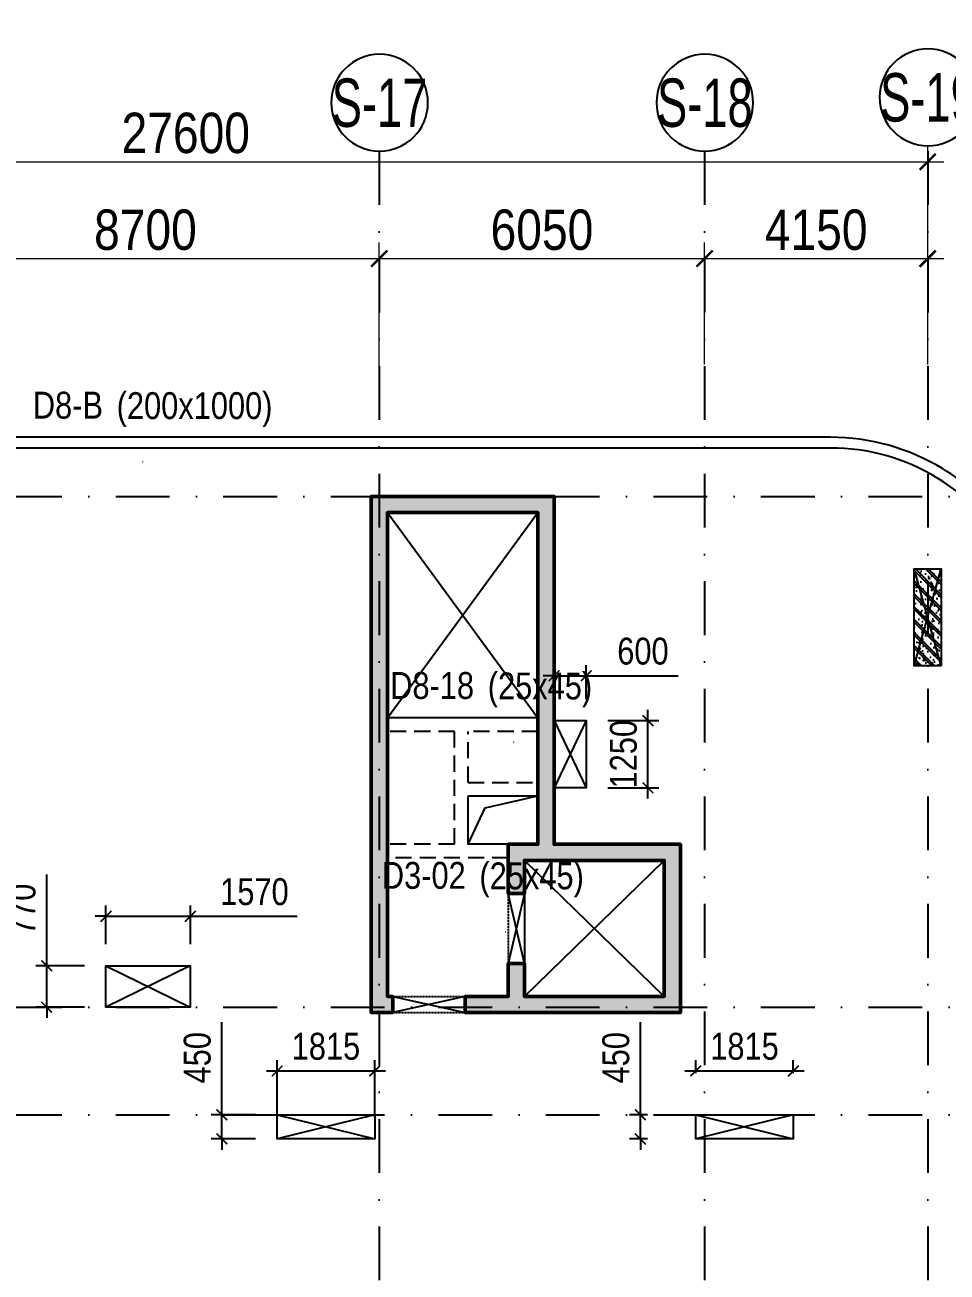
# Model space of a CAD drawing. Header units: millimetres. Extents: x -159515 to 1327256, y -225156 to 138737.
# Drawn here: x -54391 to -37240, y -26990 to -3796 of the extents above; entities that cross this region are included whole.
import ezdxf
from ezdxf.enums import TextEntityAlignment as Align

# ---------------------------------------------------------------- set-up
doc = ezdxf.new("R2010")
doc.units = ezdxf.units.MM
doc.header["$MEASUREMENT"] = 0
doc.linetypes.add('DASHDOT', pattern=[1, 0.5, -0.25, 0, -0.25])
doc.linetypes.add('DASHED', pattern=[4.5, 3, -1.5])
for name, color, linetype in [('AUDIT_I_220807103235-17', 50, 'Continuous'), ('ccu11-Khuat', 9, 'DASHED'), ('ccu11-Manh', 8, 'Continuous'), ('ccu11-Thay', 7, 'Continuous'), ('ccu12-Manh', 8, 'Continuous'), ('ccu12-Text', 31, 'Continuous'), ('KC2-DIM', 251, 'Continuous'), ('KT-Dim', 8, 'Continuous'), ('KT-Hatch', 251, 'Continuous'), ('KT-Luoi truc South Tower', 8, 'DASHDOT'), ('Xref_ST_MBDV Cot vach 30.7.2022|Xref_ST_MBDV Cot vach 30.7.2022|Xref_ST_MBDV Cot vach 30.7.2022|Xref_ST_MBDV Cot vach 30.7.2022|A-GRID-SYM', 50, 'Continuous'), ('Xref_ST_MBDV Cot vach 30.7.2022|Xref_ST_MBDV Cot vach 30.7.2022|Xref_ST_MBDV Cot vach 30.7.2022|Xref_ST_MBDV Cot vach 30.7.2022|KC-Betong', 6, 'Continuous')]:
    doc.layers.add(name, color=color, linetype=linetype)
for name, color, linetype, lineweight in [('ccu12-Tencaukien', 9, 'Continuous', 15), ('KT-Kich thuoc', 159, 'Continuous', 18), ('KT-Net cot vach', 6, 'Continuous', 50)]:
    doc.layers.add(name, color=color, linetype=linetype, lineweight=lineweight)
doc.styles.add('Arial Narrow', font='ARIALN.TTF')
doc.styles.add('HBA-Text', font='GOTHIC.TTF')
doc.dimstyles.new('ccu12-200', dxfattribs={"dimscale": 200, "dimtxt": 2.5, "dimasz": 1, "dimexe": 1, "dimexo": 2, "dimgap": 1, "dimtad": 1, "dimdec": 0, "dimrnd": 5, "dimdsep": 46, "dimtxsty": 'Arial Narrow', "dimblk": 'ARCHTICK', "dimcen": -1, "dimdle": 1, "dimclrd": 256, "dimclre": 256, "dimclrt": 3, "dimadec": 0, "dimazin": 2, "dimtfac": 0.1, "dimtdec": 0, "dimtmove": 0, "dimatfit": 1, "dimldrblk": 'ARCHTICK', "dimfxl": 1, "dimtvp": 0.833333, "dimtolj": 1, "dimtzin": 12, "dimarcsym": 0})
doc.dimstyles.new('CCU_1-300', dxfattribs={"dimscale": 300, "dimtxt": 2.5, "dimasz": 1, "dimexe": 1, "dimexo": 2, "dimgap": 0.5, "dimtad": 1, "dimdec": 0, "dimdsep": 46, "dimtxsty": 'Arial Narrow', "dimblk": 'ARCHTICK', "dimcen": -1, "dimdle": 1, "dimclrd": 256, "dimclre": 256, "dimclrt": 3, "dimadec": 0, "dimazin": 2, "dimtfac": 0.1, "dimtdec": 0, "dimtix": 1, "dimtmove": 2, "dimatfit": 1, "dimfxl": 1, "dimtvp": 0.833333, "dimtolj": 1, "dimtzin": 12, "dimarcsym": 0})

# ---------------------------------------------------------------- blocks, each defined once
blk = doc.blocks.new('_ArchTick')
at = {"color": 0, "const_width": 0.15}
blk.add_lwpolyline([(-0.5, -0.5), (0.5, 0.5)], dxfattribs=at)
blk = doc.blocks.new('*D407')
at = {"layer": 'Defpoints', "color": 0, "transparency": 16777216}
for p in [(-16523, 31492), (-16523, 28791, 0), (-25223, 28649, 0)]:
    blk.add_point(p, dxfattribs=at)
at = {"layer": 'KT-Kich thuoc', "lineweight": -2, "transparency": 16777216}
for p, q in [((-25223, 29249), (-25223, 31792)), ((-16523, 29391), (-16523, 31792)), ((-25523, 31492), (-16223, 31492))]:
    blk.add_line(p, q, dxfattribs=at)
at = {"layer": 'KT-Kich thuoc', "lineweight": -2, "transparency": 16777216, "xscale": 300, "yscale": 300, "zscale": 300, "rotation": 180}
blk.add_blockref('_ArchTick', (-25223, 31492), dxfattribs=at)
at = {"layer": 'KT-Kich thuoc', "lineweight": -2, "transparency": 16777216, "xscale": 300, "yscale": 300, "zscale": 300}
blk.add_blockref('_ArchTick', (-16523, 31492), dxfattribs=at)
at = {"layer": 'KT-Kich thuoc', "color": 3, "transparency": 16777216, "insert": (-20873, 32025), "char_height": 750, "attachment_point": 5, "style": 'Arial Narrow'}
blk.add_mtext('\\A1;8700', dxfattribs=at)
blk = doc.blocks.new('*D408')
at = {"layer": 'Defpoints', "color": 0, "transparency": 16777216}
for p in [(-10473, 31492), (-16523, 28791), (-10473, 28921, 0)]:
    blk.add_point(p, dxfattribs=at)
at = {"layer": 'KT-Kich thuoc', "lineweight": -2, "transparency": 16777216}
for p, q in [((-16523, 29391), (-16523, 31792)), ((-10473, 29521), (-10473, 31792)), ((-16823, 31492), (-10173, 31492))]:
    blk.add_line(p, q, dxfattribs=at)
at = {"layer": 'KT-Kich thuoc', "lineweight": -2, "transparency": 16777216, "xscale": 300, "yscale": 300, "zscale": 300, "rotation": 180}
blk.add_blockref('_ArchTick', (-16523, 31492), dxfattribs=at)
at = {"layer": 'KT-Kich thuoc', "lineweight": -2, "transparency": 16777216, "xscale": 300, "yscale": 300, "zscale": 300}
blk.add_blockref('_ArchTick', (-10473, 31492), dxfattribs=at)
at = {"layer": 'KT-Kich thuoc', "color": 3, "transparency": 16777216, "insert": (-13498, 32025), "char_height": 750, "attachment_point": 5, "style": 'Arial Narrow'}
blk.add_mtext('\\A1;6050', dxfattribs=at)
blk = doc.blocks.new('*D409')
at = {"layer": 'Defpoints', "color": 0, "transparency": 16777216}
for p in [(-6323, 31492), (-6323, 29040), (-10473, 28921, 0)]:
    blk.add_point(p, dxfattribs=at)
at = {"layer": 'KT-Kich thuoc', "lineweight": -2, "transparency": 16777216}
for p, q in [((-10473, 29521), (-10473, 31792)), ((-6323, 29640), (-6323, 31792)), ((-10773, 31492), (-6023, 31492))]:
    blk.add_line(p, q, dxfattribs=at)
at = {"layer": 'KT-Kich thuoc', "lineweight": -2, "transparency": 16777216, "xscale": 300, "yscale": 300, "zscale": 300, "rotation": 180}
blk.add_blockref('_ArchTick', (-10473, 31492), dxfattribs=at)
at = {"layer": 'KT-Kich thuoc', "lineweight": -2, "transparency": 16777216, "xscale": 300, "yscale": 300, "zscale": 300}
blk.add_blockref('_ArchTick', (-6323, 31492), dxfattribs=at)
at = {"layer": 'KT-Kich thuoc', "color": 3, "transparency": 16777216, "insert": (-8398, 32025), "char_height": 750, "attachment_point": 5, "style": 'Arial Narrow'}
blk.add_mtext('\\A1;4150', dxfattribs=at)
blk = doc.blocks.new('*D410')
at = {"layer": 'Defpoints', "color": 0, "transparency": 16777216}
for p in [(-6323, 33292), (-33923, 28921), (-6323, 28921)]:
    blk.add_point(p, dxfattribs=at)
at = {"layer": 'KT-Kich thuoc', "lineweight": -2, "transparency": 16777216}
for p, q in [((-33923, 29521), (-33923, 33592)), ((-6323, 29521), (-6323, 33592)), ((-34223, 33292), (-6023, 33292))]:
    blk.add_line(p, q, dxfattribs=at)
at = {"layer": 'KT-Kich thuoc', "lineweight": -2, "transparency": 16777216, "xscale": 300, "yscale": 300, "zscale": 300, "rotation": 180}
blk.add_blockref('_ArchTick', (-33923, 33292), dxfattribs=at)
at = {"layer": 'KT-Kich thuoc', "lineweight": -2, "transparency": 16777216, "xscale": 300, "yscale": 300, "zscale": 300}
blk.add_blockref('_ArchTick', (-6323, 33292), dxfattribs=at)
at = {"layer": 'KT-Kich thuoc', "color": 3, "transparency": 16777216, "insert": (-20123, 33825), "char_height": 750, "attachment_point": 5, "style": 'Arial Narrow'}
blk.add_mtext('\\A1;27600', dxfattribs=at)
blk = doc.blocks.new('GRID-SYM-flat-73')
at = {"layer": 'Xref_ST_MBDV Cot vach 30.7.2022|Xref_ST_MBDV Cot vach 30.7.2022|Xref_ST_MBDV Cot vach 30.7.2022|Xref_ST_MBDV Cot vach 30.7.2022|A-GRID-SYM'}
blk.add_circle((0, 0, 0), 900, dxfattribs=at)
at = {"layer": 'Xref_ST_MBDV Cot vach 30.7.2022|Xref_ST_MBDV Cot vach 30.7.2022|Xref_ST_MBDV Cot vach 30.7.2022|Xref_ST_MBDV Cot vach 30.7.2022|A-GRID-SYM', "style": 'HBA-Text'}
blk.add_attdef('GRID', text='', height=900, rotation=359.6303, dxfattribs=at).set_placement((0, 0, 0), align=Align.MIDDLE_CENTER)
blk = doc.blocks.new('*D931')
at = {"layer": 'Defpoints', "color": 0, "transparency": 16777216}
for p in [(-51315, -20373), (-52885, -21294), (-51315, -21294)]:
    blk.add_point(p, dxfattribs=at)
at = {"layer": 'KC2-DIM', "lineweight": -2, "transparency": 16777216}
for p, q in [((-52885, -20894), (-52885, -20173)), ((-51315, -20894), (-51315, -20173)), ((-52885, -20373), (-53085, -20373)), ((-52885, -20373), (-51315, -20373)), ((-51315, -20373), (-49331, -20373))]:
    blk.add_line(p, q, dxfattribs=at)
at = {"layer": 'KC2-DIM', "lineweight": -2, "transparency": 16777216, "xscale": 200, "yscale": 200, "zscale": 200}
blk.add_blockref('_ArchTick', (-52885, -20373), dxfattribs=at)
at = {"layer": 'KC2-DIM', "lineweight": -2, "transparency": 16777216, "xscale": 200, "yscale": 200, "zscale": 200, "rotation": 180}
blk.add_blockref('_ArchTick', (-51315, -20373), dxfattribs=at)
at = {"layer": 'KC2-DIM', "color": 3, "transparency": 16777216, "insert": (-50123, -19918), "char_height": 500, "attachment_point": 5, "style": 'Arial Narrow'}
blk.add_mtext('\\A1;1570', dxfattribs=at)
blk = doc.blocks.new('*D932')
at = {"layer": 'Defpoints', "color": 0, "transparency": 16777216}
for p in [(-53987, -21294), (-52885, -21294), (-52885, -22064)]:
    blk.add_point(p, dxfattribs=at)
at = {"layer": 'KC2-DIM', "lineweight": -2, "transparency": 16777216}
for p, q in [((-53987, -21294), (-53987, -19593)), ((-53285, -21294), (-54187, -21294)), ((-53987, -22064), (-53987, -21294)), ((-53285, -22064), (-54187, -22064)), ((-53987, -22064), (-53987, -22264))]:
    blk.add_line(p, q, dxfattribs=at)
at = {"layer": 'KC2-DIM', "lineweight": -2, "transparency": 16777216, "xscale": 200, "yscale": 200, "zscale": 200}
for p, rotation in [((-53987, -21294), 270), ((-53987, -22064), 90)]:
    blk.add_blockref('_ArchTick', p, dxfattribs=dict(at, rotation=rotation))
at = {"layer": 'KC2-DIM', "color": 3, "transparency": 16777216, "insert": (-54442, -20244), "char_height": 500, "attachment_point": 5, "rotation": 90, "style": 'Arial Narrow'}
blk.add_mtext('\\A1;770', dxfattribs=at)
blk = doc.blocks.new('*D933')
at = {"layer": 'Defpoints', "color": 0, "transparency": 16777216}
for p in [(-43950, -15900), (-44550, -16551), (-43950, -16734)]:
    blk.add_point(p, dxfattribs=at)
at = {"layer": 'KC2-DIM', "lineweight": -2, "transparency": 16777216}
for p, q in [((-44550, -16151), (-44550, -15700)), ((-43950, -16334), (-43950, -15700)), ((-44550, -15900), (-44750, -15900)), ((-44550, -15900), (-43950, -15900)), ((-43950, -15900), (-42244, -15900))]:
    blk.add_line(p, q, dxfattribs=at)
at = {"layer": 'KC2-DIM', "lineweight": -2, "transparency": 16777216, "xscale": 200, "yscale": 200, "zscale": 200}
blk.add_blockref('_ArchTick', (-44550, -15900), dxfattribs=at)
at = {"layer": 'KC2-DIM', "lineweight": -2, "transparency": 16777216, "xscale": 200, "yscale": 200, "zscale": 200, "rotation": 180}
blk.add_blockref('_ArchTick', (-43950, -15900), dxfattribs=at)
at = {"layer": 'KC2-DIM', "color": 3, "transparency": 16777216, "insert": (-42897, -15445), "char_height": 500, "attachment_point": 5, "style": 'Arial Narrow'}
blk.add_mtext('\\A1;600', dxfattribs=at)
blk = doc.blocks.new('*D934')
at = {"layer": 'Defpoints', "color": 0, "transparency": 16777216}
for p in [(-43950, -16734), (-42803, -16734), (-43950, -17984)]:
    blk.add_point(p, dxfattribs=at)
at = {"layer": 'KC2-DIM', "lineweight": -2, "transparency": 16777216}
for p, q in [((-42803, -18184), (-42803, -16534)), ((-43550, -16734), (-42603, -16734)), ((-43550, -17984), (-42603, -17984))]:
    blk.add_line(p, q, dxfattribs=at)
at = {"layer": 'KC2-DIM', "lineweight": -2, "transparency": 16777216, "xscale": 200, "yscale": 200, "zscale": 200}
for p, rotation in [((-42803, -16734), 90), ((-42803, -17984), 270)]:
    blk.add_blockref('_ArchTick', p, dxfattribs=dict(at, rotation=rotation))
at = {"layer": 'KC2-DIM', "color": 3, "transparency": 16777216, "insert": (-43258, -17359), "char_height": 500, "attachment_point": 5, "rotation": 90, "style": 'Arial Narrow'}
blk.add_mtext('\\A1;1250', dxfattribs=at)
blk = doc.blocks.new('*D935')
at = {"layer": 'Defpoints', "color": 0, "transparency": 16777216}
for p in [(-50729, -24064), (-49700, -24064), (-49700, -24514)]:
    blk.add_point(p, dxfattribs=at)
at = {"layer": 'KC2-DIM', "lineweight": -2, "transparency": 16777216}
for p, q in [((-50729, -24064), (-50729, -22343)), ((-50100, -24064), (-50929, -24064)), ((-50729, -24514), (-50729, -24064)), ((-50100, -24514), (-50929, -24514)), ((-50729, -24514), (-50729, -24714))]:
    blk.add_line(p, q, dxfattribs=at)
at = {"layer": 'KC2-DIM', "lineweight": -2, "transparency": 16777216, "xscale": 200, "yscale": 200, "zscale": 200}
for p, rotation in [((-50729, -24064), 270), ((-50729, -24514), 90)]:
    blk.add_blockref('_ArchTick', p, dxfattribs=dict(at, rotation=rotation))
at = {"layer": 'KC2-DIM', "color": 3, "transparency": 16777216, "insert": (-51184, -23004), "char_height": 500, "attachment_point": 5, "rotation": 90, "style": 'Arial Narrow'}
blk.add_mtext('\\A1;450', dxfattribs=at)
blk = doc.blocks.new('*D936')
at = {"layer": 'Defpoints', "color": 0, "transparency": 16777216}
for p in [(-47885, -23250), (-49700, -24514), (-47885, -24514)]:
    blk.add_point(p, dxfattribs=at)
at = {"layer": 'KC2-DIM', "lineweight": -2, "transparency": 16777216}
for p, q in [((-49700, -24114), (-49700, -23050)), ((-47885, -24114), (-47885, -23050)), ((-49900, -23250), (-47685, -23250))]:
    blk.add_line(p, q, dxfattribs=at)
at = {"layer": 'KC2-DIM', "lineweight": -2, "transparency": 16777216, "xscale": 200, "yscale": 200, "zscale": 200, "rotation": 180}
blk.add_blockref('_ArchTick', (-49700, -23250), dxfattribs=at)
at = {"layer": 'KC2-DIM', "lineweight": -2, "transparency": 16777216, "xscale": 200, "yscale": 200, "zscale": 200}
blk.add_blockref('_ArchTick', (-47885, -23250), dxfattribs=at)
at = {"layer": 'KC2-DIM', "color": 3, "transparency": 16777216, "insert": (-48793, -22794), "char_height": 500, "attachment_point": 5, "style": 'Arial Narrow'}
blk.add_mtext('\\A1;1815', dxfattribs=at)
blk = doc.blocks.new('*D937')
at = {"layer": 'Defpoints', "color": 0, "transparency": 16777216}
for p in [(-42944, -24064), (-42410, -24064), (-42410, -24514)]:
    blk.add_point(p, dxfattribs=at)
at = {"layer": 'KC2-DIM', "lineweight": -2, "transparency": 16777216}
for p, q in [((-42944, -24064), (-42944, -22343)), ((-42810, -24064), (-43144, -24064)), ((-42944, -24514), (-42944, -24064)), ((-42810, -24514), (-43144, -24514)), ((-42944, -24514), (-42944, -24714))]:
    blk.add_line(p, q, dxfattribs=at)
at = {"layer": 'KC2-DIM', "lineweight": -2, "transparency": 16777216, "xscale": 200, "yscale": 200, "zscale": 200}
for p, rotation in [((-42944, -24064), 270), ((-42944, -24514), 90)]:
    blk.add_blockref('_ArchTick', p, dxfattribs=dict(at, rotation=rotation))
at = {"layer": 'KC2-DIM', "color": 3, "transparency": 16777216, "insert": (-43399, -23004), "char_height": 500, "attachment_point": 5, "rotation": 90, "style": 'Arial Narrow'}
blk.add_mtext('\\A1;450', dxfattribs=at)
blk = doc.blocks.new('*D938')
at = {"layer": 'Defpoints', "color": 0, "transparency": 16777216}
for p in [(-40100, -23250), (-41915, -23689), (-40100, -23689)]:
    blk.add_point(p, dxfattribs=at)
at = {"layer": 'KC2-DIM', "lineweight": -2, "transparency": 16777216}
for p, q in [((-41915, -23289), (-41915, -23050)), ((-40100, -23289), (-40100, -23050)), ((-42115, -23250), (-39900, -23250))]:
    blk.add_line(p, q, dxfattribs=at)
at = {"layer": 'KC2-DIM', "lineweight": -2, "transparency": 16777216, "xscale": 200, "yscale": 200, "zscale": 200, "rotation": 180}
blk.add_blockref('_ArchTick', (-41915, -23250), dxfattribs=at)
at = {"layer": 'KC2-DIM', "lineweight": -2, "transparency": 16777216, "xscale": 200, "yscale": 200, "zscale": 200}
blk.add_blockref('_ArchTick', (-40100, -23250), dxfattribs=at)
at = {"layer": 'KC2-DIM', "color": 3, "transparency": 16777216, "insert": (-41008, -22794), "char_height": 500, "attachment_point": 5, "style": 'Arial Narrow'}
blk.add_mtext('\\A1;1815', dxfattribs=at)
blk = doc.blocks.new('*U192')
at = {"layer": 'ccu12-Tencaukien', "color": 8, "ltscale": 10000}
blk.add_line((361, -155), (354, -155), dxfattribs=at)
at = {"layer": 'ccu12-Text', "color": 2, "style": 'Arial Narrow', "width": 0.8}
blk.add_attdef('SH', text='', height=300, dxfattribs=at).set_placement((276, 6), align=Align.BOTTOM_RIGHT)
at = {"layer": 'ccu12-Text', "color": 31, "style": 'Arial Narrow', "width": 0.8}
for tag, p in [('(', (508, -75)), (')', (963, -75)), ('KT', (633, -75))]:
    blk.add_attdef(tag, text='', height=250, dxfattribs=at).set_placement(p, align=Align.BOTTOM_LEFT)
blk = doc.blocks.new('*U313')
at = {"layer": 'ccu12-Tencaukien', "color": 8, "ltscale": 10000}
blk.add_line((361, -155), (354, -155), dxfattribs=at)
at = {"layer": 'ccu12-Text', "color": 2, "style": 'Arial Narrow', "width": 0.8}
blk.add_attdef('SH', text='', height=300, dxfattribs=at).set_placement((276, 6), align=Align.BOTTOM_RIGHT)
at = {"layer": 'ccu12-Text', "color": 31, "style": 'Arial Narrow', "width": 0.8}
for tag, p in [('(', (508, -75)), (')', (963, -75)), ('KT', (633, -75))]:
    blk.add_attdef(tag, text='', height=250, dxfattribs=at).set_placement(p, align=Align.BOTTOM_LEFT)
blk = doc.blocks.new('*U314')
at = {"layer": 'ccu12-Tencaukien', "color": 8, "ltscale": 10000}
blk.add_line((361, -155), (354, -155), dxfattribs=at)
at = {"layer": 'ccu12-Text', "color": 2, "style": 'Arial Narrow', "width": 0.8}
blk.add_attdef('SH', text='', height=300, dxfattribs=at).set_placement((276, 6), align=Align.BOTTOM_RIGHT)
at = {"layer": 'ccu12-Text', "color": 31, "style": 'Arial Narrow', "width": 0.8}
for tag, p in [('(', (508, -75)), (')', (963, -75)), ('KT', (633, -75))]:
    blk.add_attdef(tag, text='', height=250, dxfattribs=at).set_placement(p, align=Align.BOTTOM_LEFT)
blk = doc.blocks.new('*U46')
h = blk.add_hatch()
h.set_pattern_fill('VATLIEU04', color=250, scale=40, style=0, pattern_type=2)
h.set_pattern_definition([(50, (-450, 1850), (286.904, -25.1), [30, -330]), (355, (-450, 1850), (-55.5, 300.877), [24, -264]), (100.451, (-426.1, 1847.9), (231.404, 275.776), [25.496, -280.457]), (46.184, (-450, 1930), (426.896, -66.21), [45, -495]), (96.636, (-414.43, 1924.5), (373.865, 389.65), [38.244, -420.685]), (351.184, (-450, 1930), (373.865, 389.65), [36, -396]), (21, (-410, 1910), (238.763, -161.048), [30, -330]), (326, (-410, 1910), (97.326, 290.06), [24, -264]), (71.451, (-390.1, 1896.58), (336.09, 129.012), [25.496, -280.457]), (37.5, (-450, 1850), (4.864, 133.1575), [0, -260.8, 0, -268, 0, -265]), (7.5, (-450, 1850), (105.228, 157.765), [0, -152.8, 0, -254.8, 0, -101]), (327.5, (-539.2, 1850), (213.529, -9.022), [0, -100, 0, -312, 0, -414]), (317.5, (-579.2, 1850), (233.274, 40.042), [0, -130, 0, -207.2, 0, -294]), (45, (-450, 1850), (-120.208, 120.208), []), (45, (-450, 1899), (-120.208, 120.208), [])])
h.paths.add_polyline_path([(-475, -475), (25, -475), (25, 1325), (-475, 1325)])
at = {"color": 6, "ltscale": 0.25}
blk.add_lwpolyline([(-475, -475), (25, -475), (25, 1325), (-475, 1325)], close=True, dxfattribs=at)
at = {"layer": 'Defpoints', "linetype": 'ByBlock', "ltscale": 30}
for p, q in [((25, -475), (-475, 1325)), ((-475, -475), (25, 1325))]:
    blk.add_line(p, q, dxfattribs=at)
blk = doc.blocks.new('MBC-T8')
at = {"layer": 'Xref_ST_MBDV Cot vach 30.7.2022|Xref_ST_MBDV Cot vach 30.7.2022|Xref_ST_MBDV Cot vach 30.7.2022|Xref_ST_MBDV Cot vach 30.7.2022|KC-Betong', "linetype": 'ByBlock', "xscale": -1}
blk.add_blockref('*U46', (18425, 6925), dxfattribs=at)
blk = doc.blocks.new('MBCV-T8')
at = {"layer": 'KT-Hatch'}
h = blk.add_hatch(dxfattribs=at)
h.set_pattern_fill('BTCT', color=256, scale=40)
h.set_pattern_definition([(50, (55874.38, -33304.02), (286.904, -25.1009), [30, -330]), (355, (55874.38, -33304.02), (-55.5005, 300.8769), [24, -264]), (100.4514, (55898.3, -33306.12), (231.4038, 275.7758), [25.496, -280.4568]), (46.1842, (55874.38, -33224.02), (426.8964, -66.2076), [45, -495]), (96.6356, (55909.96, -33229.54), (373.865, 389.647), [38.244, -420.685]), (351.1842, (55874.4, -33224.02), (373.865, 389.6474), [36, -396]), (21, (55914.38, -33244.02), (238.7628, -161.0476), [30, -330]), (326, (55914.38, -33244.02), (97.326, 290.06), [24, -264]), (71.4514, (55934.28, -33257.44), (336.089, 129.0122), [25.496, -280.4568]), (37.5, (55874.38, -33304.02), (4.86394, 133.15754), [0, -260.8, 0, -268, 0, -265]), (7.5, (55874.38, -33304.02), (105.2278, 157.7647), [0, -152.8, 0, -254.8, 0, -101]), (327.5, (55785.18, -33304.02), (213.52897, -9.02195), [0, -100, 0, -312, 0, -414]), (317.5, (55745.18, -33304.02), (233.2745, 40.042), [0, -130, 0, -207.2, 0, -294]), (45, (55874.38, -33304.02), (-106.066, 106.066), []), (45, (55945.09, -33304.02), (-106.066, 106.066), [])])
h.paths.add_polyline_path([(39201, -15534), (39501, -15534), (39501, -6534), (42301, -6534), (42301, -12704), (41751, -12704), (41751, -13619), (42051, -13619), (42051, -13004), (44651, -13004), (44651, -15534), (42051, -15534), (42051, -14919), (41751, -14919), (41751, -15534), (40951, -15534), (40951, -15834), (44951, -15834), (44951, -12704), (42601, -12704), (42601, -6234), (39201, -6234)])
h.paths.add_polyline_path([(39501, -15534), (39201, -15534), (39201, -15834), (39601, -15834), (39601, -15534), (39501, -15534)], flags=17)
at = {"layer": 'ccu11-Khuat', "color": 6, "ltscale": 0.2, "elevation": 0}
for points in [[(41751, -13619), (41751, -14919)], [(39601, -15534), (40951, -15534)], [(39601, -15834), (40951, -15834)]]:
    blk.add_lwpolyline(points, dxfattribs=at)
at = {"layer": 'ccu11-Manh', "elevation": 0}
for points in [[(39501, -6534), (42301, -10354)], [(39501, -10354), (42301, -6534)], [(42051, -13004), (44651, -15534)], [(44651, -13004), (42051, -15534)]]:
    blk.add_lwpolyline(points, dxfattribs=at)
at = {"layer": 'ccu11-Thay', "color": 6, "ltscale": 0.5, "elevation": 0}
blk.add_lwpolyline([(42051, -13619), (42051, -14919)], dxfattribs=at)
at = {"layer": 'KC2-DIM', "ltscale": 0.5, "elevation": 0}
for points in [[(42051, -13619), (41751, -14919)], [(42051, -14919), (41751, -13619)], [(39601, -15534), (40951, -15834)], [(40951, -15534), (39601, -15834)]]:
    blk.add_lwpolyline(points, dxfattribs=at)
at = {"layer": 'KT-Net cot vach'}
for p, q in [((41751, -14919, 0), (41751, -15534, 0)), ((42051, -14919, 0), (41751, -14919, 0)), ((42051, -14919, 0), (42051, -15534, 0)), ((40951, -15534, 0), (41751, -15534, 0)), ((40951, -15834, 0), (44951, -15834, 0))]:
    blk.add_line(p, q, dxfattribs=at)
at = {"layer": 'KT-Net cot vach', "elevation": 0}
blk.add_lwpolyline([(39501, -14934), (39501, -15534), (39601, -15534), (39601, -15834), (39201, -15834), (39201, -14934), (39201, -6234), (42601, -6234), (42601, -12704), (44951, -12704), (44951, -15834), (40951, -15834), (40951, -15534), (41751, -15534), (41751, -14919), (42051, -14919), (42051, -15534), (44651, -15534), (44651, -13004), (42051, -13004), (42051, -13619), (41751, -13619), (41751, -12704), (42301, -12704), (42301, -6534), (39501, -6534)], close=True, dxfattribs=at)
blk.add_blockref('MBC-T8', (30901, -15834, 0))
blk = doc.blocks.new('mbkc-t8')
for points in [[(-26322, 27524), (-26323, 27523), (-28912, 34887, 0.338337), (-32785, 36423), (-62221, 26268, 0.459457), (-64261, 21119), (-55492, 6792, 0.279689), (-50526, 5761), (-27809, 13599, 0.204279), (-27743, 13720), (-27519, 14750, -0.275412), (-26791, 15550), (-22379, 17068, -0.414195), (-21217, 16504), (-12888, -7587, 0.319754), (-8068, -11021), (37069, -11021, 0.36531), (42035, -6710, 0.102434), (42026, -5088), (39585, 6383, 0.132611), (38119, 9181, 0.066499), (36987, 10096, 0.137615), (34907, 10679), (9263, 10679)], [(37383, 9579, 0.028724), (36883, 9925, 0.137615), (34907, 10479), (9263, 10479)]]:
    blk.add_lwpolyline(points, format="xyb")
at = {"ltscale": 0.5, "elevation": 0}
blk.add_lwpolyline([(29464, 5459), (26664, 5459)], dxfattribs=at)
blk.add_lwpolyline([(28164, 4009), (29464, 4009), (29464, 3109), (28164, 3109)], close=True, dxfattribs=at)
at = {"layer": 'ccu11-Khuat', "ltscale": 100, "elevation": 0}
for points in [[(27914, 5209), (26664, 5209)], [(27914, 3109), (27914, 5209)], [(29464, 5209), (28164, 5209)], [(28164, 4259), (28164, 5209)], [(28164, 4259), (29464, 4259)], [(27914, 3109), (26664, 3109)], [(28914, 2859), (26664, 2859)]]:
    blk.add_lwpolyline(points, dxfattribs=at)
at = {"layer": 'ccu11-Manh'}
for p, q in [((29763, 5409), (30363, 4159)), ((30363, 5409), (29763, 4159)), ((21428, 849), (22998, 79)), ((22998, 849), (21428, 79)), ((24613, -1921), (26428, -2371)), ((26428, -1921), (24613, -2371)), ((32398, -1921), (34213, -2371)), ((34213, -1921), (32398, -2371))]:
    blk.add_line(p, q, dxfattribs=at)
at = {"layer": 'ccu11-Manh', "elevation": 0}
for points in [[(29214, 2809), (31814, 279)], [(29214, 279), (31814, 2809)]]:
    blk.add_lwpolyline(points, dxfattribs=at)
at = {"layer": 'ccu11-Thay'}
for points in [[(29763, 5409), (30363, 5409), (30363, 4159), (29763, 4159), (29763, 5409)], [(21428, 849), (22998, 849), (22998, 79), (21428, 79), (21428, 849)], [(24613, -1921), (26428, -1921), (26428, -2371), (24613, -2371), (24613, -1921)], [(32398, -1921), (34213, -1921), (34213, -2371), (32398, -2371), (32398, -1921)]]:
    blk.add_lwpolyline(points, dxfattribs=at)
at = {"layer": 'ccu12-Manh', "ltscale": 0.5, "elevation": 0}
for points in [[(26664, 9279), (29464, 5459)], [(26664, 5459), (29464, 9279)]]:
    blk.add_lwpolyline(points, dxfattribs=at)
blk.add_blockref('MBCV-T8', (-12838, 15813, 0))
blk = doc.blocks.new('Asix South Tower')
at = {"layer": 'KT-Luoi truc South Tower', "ltscale": 2000}
for p, q in [((-16523, 33491.9), (-16523, -4459.1)), ((-10473, 33491.9), (-10473, -4459.1)), ((-6323, 33491.9), (-6323, -4459.1)), ((-49426.2, 27070.4), (10118.8, 27070.4)), ((-49426.2, 17570.4), (10118.8, 17570.4)), ((-49426.2, 15570.4), (10118.8, 15570.4))]:
    blk.add_line(p, q, dxfattribs=at)
at = {"layer": 'KT-Dim'}
ref = blk.add_blockref('GRID-SYM-flat-73', (-16517.9, 34391.9, 0), dxfattribs=dict(at, xscale=-1, rotation=179.6748020054017))
ref.add_attrib('GRID', 'S-17', dxfattribs={"layer": 'AUDIT_I_220807103235-17', "height": 900, "style": 'HBA-Text', "width": 0.7}).set_placement((-16517.9, 34391.9, 0), align=Align.MIDDLE_CENTER)
ref = blk.add_blockref('GRID-SYM-flat-73', (-10467.9, 34391.9, 0), dxfattribs=dict(at, xscale=-1, rotation=179.6748020054017))
ref.add_attrib('GRID', 'S-18', dxfattribs={"layer": 'AUDIT_I_220807103235-17', "height": 900, "style": 'HBA-Text', "width": 0.7}).set_placement((-10467.9, 34391.9, 0), align=Align.MIDDLE_CENTER)
ref = blk.add_blockref('GRID-SYM-flat-73', (-6317.9, 34491.9, 0), dxfattribs=dict(at, xscale=-1, rotation=179.6748020054017))
ref.add_attrib('GRID', 'S-19', dxfattribs={"layer": 'AUDIT_I_220807103235-17', "height": 900, "style": 'HBA-Text', "width": 0.7}).set_placement((-6317.9, 34491.9, 0), align=Align.MIDDLE_CENTER)
at = {"layer": 'KT-Kich thuoc'}
for base, p1, p2, picture, middle in [((-6323, 33291.9), (-33923, 28921.3), (-6323, 28921.3), '*D410', (-20123, 33824.8)), ((-16523, 31491.9), (-25223, 28648.7, 0), (-16523, 28791, 0), '*D407', (-20873, 32024.8)), ((-10473, 31491.9), (-16523, 28791), (-10473, 28921.3, 0), '*D408', (-13498, 32024.8)), ((-6323, 31491.9), (-10473, 28921.3, 0), (-6323, 29040.1), '*D409', (-8398, 32024.8))]:
    dim = blk.add_linear_dim(base=base, p1=p1, p2=p2, dimstyle='CCU_1-300', dxfattribs=at)
    dim.commit()
    dim.dimension.update_dxf_attribs({"geometry": picture, "text_midpoint": middle})

msp = doc.modelspace()

# ---------------------------------------------------------------- linework, layer by layer
at = {"layer": 'KC2-DIM', "ltscale": 0.5, "elevation": 0}
for points in [[(-46150.1, -19033.9), (-46150.1, -18133.9)], [(-46150.1, -18133.9), (-44850.1, -18133.9)], [(-46150.1, -19033.9), (-45830.4, -18355.3), (-44850.1, -18133.9)]]:
    msp.add_lwpolyline(points, dxfattribs=at)

# ---------------------------------------------------------------- block references
msp.add_blockref('mbkc-t8', (-74313.6, -22143.4))
at = {"layer": 'ccu12-Tencaukien', "extrusion": (4.38813e-07, -9.79924e-07, 1)}
ref = msp.add_blockref('*U192', (-52710.8, -11432.5, 0), dxfattribs=dict(at, xscale=1.815893337873055, yscale=1.815893337873055, zscale=1.815893337873055, rotation=339.536933714468))
ref.add_attrib('KT', '(200x1000)', dxfattribs={"color": 31, "extrusion": (4.38813e-07, -9.79924e-07, 1), "height": 500, "style": 'Arial Narrow'}).set_placement((-52684.9, -11276.1, 0), align=Align.BOTTOM_LEFT)
ref.add_attrib('SH', 'D8-B', dxfattribs={"color": 2, "extrusion": (4.38813e-07, -9.79924e-07, 1), "height": 500, "style": 'Arial Narrow'}).set_placement((-52939.8, -11267.2, 0), align=Align.BOTTOM_RIGHT)
ref = msp.add_blockref('*U313', (-45809.1, -16646, -1.2), dxfattribs=dict(at, xscale=1.815893337873055, yscale=1.815893337873055, zscale=1.815893337873055, rotation=339.536933714468))
ref.add_attrib('KT', '(25x45)', dxfattribs={"color": 31, "extrusion": (4.38813e-07, -9.79924e-07, 1), "height": 500, "style": 'Arial Narrow'}).set_placement((-45783.2, -16489.6, 0), align=Align.BOTTOM_LEFT)
ref.add_attrib('SH', 'D8-18', dxfattribs={"color": 2, "extrusion": (4.38813e-07, -9.79924e-07, 1), "height": 500, "style": 'Arial Narrow'}).set_placement((-46038.2, -16480.7, 0), align=Align.BOTTOM_RIGHT)
ref = msp.add_blockref('*U314', (-45964, -20177.3, -1.2), dxfattribs=dict(at, xscale=1.815893337873055, yscale=1.815893337873055, zscale=1.815893337873055, rotation=339.536933714468))
ref.add_attrib('KT', '(25x45)', dxfattribs={"color": 31, "extrusion": (4.38813e-07, -9.79924e-07, 1), "height": 500, "style": 'Arial Narrow'}).set_placement((-45938.1, -20020.9, 0), align=Align.BOTTOM_LEFT)
ref.add_attrib('SH', 'D3-02', dxfattribs={"color": 2, "extrusion": (4.38813e-07, -9.79924e-07, 1), "height": 500, "style": 'Arial Narrow'}).set_placement((-46193.1, -20012.1, 0), align=Align.BOTTOM_RIGHT)
at = {"layer": 'KT-Kich thuoc'}
msp.add_blockref('Asix South Tower', (-31277.4, -39634.4), dxfattribs=at)

# ---------------------------------------------------------------- dimensions: what is measured, and where the dimension line sits
at = {"layer": 'KC2-DIM'}
for base, p1, p2, picture, middle in [((-43950.4, -15900), (-44550.1, -16551.1), (-43950.4, -16734.1), '*D933', (-42897, -15444.7)), ((-47885.4, -23249.5), (-49700.4, -24514.1), (-47885.4, -24514.1), '*D936', (-48792.9, -22794.3)), ((-40100.4, -23249.5), (-41915.4, -23689.2), (-40100.4, -23689.2), '*D938', (-41007.9, -22794.3))]:
    dim = msp.add_linear_dim(base=base, p1=p1, p2=p2, dimstyle='ccu12-200', override={"dimzin": 0}, dxfattribs=at)
    dim.commit()
    dim.dimension.update_dxf_attribs({"geometry": picture, "text_midpoint": middle})
dim = msp.add_linear_dim(base=(-42802.8, -16734.1), p1=(-43950.4, -17983.9), p2=(-43950.4, -16734.1), angle=90, dimstyle='ccu12-200', override={"dimzin": 0}, dxfattribs=at)
dim.commit()
dim.dimension.update_dxf_attribs({"geometry": '*D934', "text_midpoint": (-42802.8, -17359), "dimtype": 160})
for p1, p2, distance, picture, middle in [((-52885.4, -22063.9), (-52885.4, -21294.1), 1101.5, '*D932', (-54442.2, -20243.6)), ((-52885.4, -21294.1), (-51315.4, -21294.1), 921.1, '*D931', (-50123.2, -19917.8))]:
    dim = msp.add_aligned_dim(p1=p1, p2=p2, distance=distance, dimstyle='ccu12-200', override={"dimzin": 0}, dxfattribs=at)
    dim.commit()
    dim.dimension.update_dxf_attribs({"geometry": picture, "text_midpoint": middle})
for base, p1, p2, picture, middle in [((-50728.8, -24064.1), (-49700.4, -24514.1), (-49700.4, -24064.1), '*D935', (-51184.1, -23003.7)), ((-42943.8, -24064.1), (-42409.9, -24514.1), (-42409.9, -24064.1), '*D937', (-43399, -23003.7))]:
    dim = msp.add_linear_dim(base=base, p1=p1, p2=p2, angle=90, dimstyle='ccu12-200', override={"dimzin": 0}, dxfattribs=at)
    dim.commit()
    dim.dimension.update_dxf_attribs({"geometry": picture, "text_midpoint": middle})

doc.saveas('drawing.dxf')
